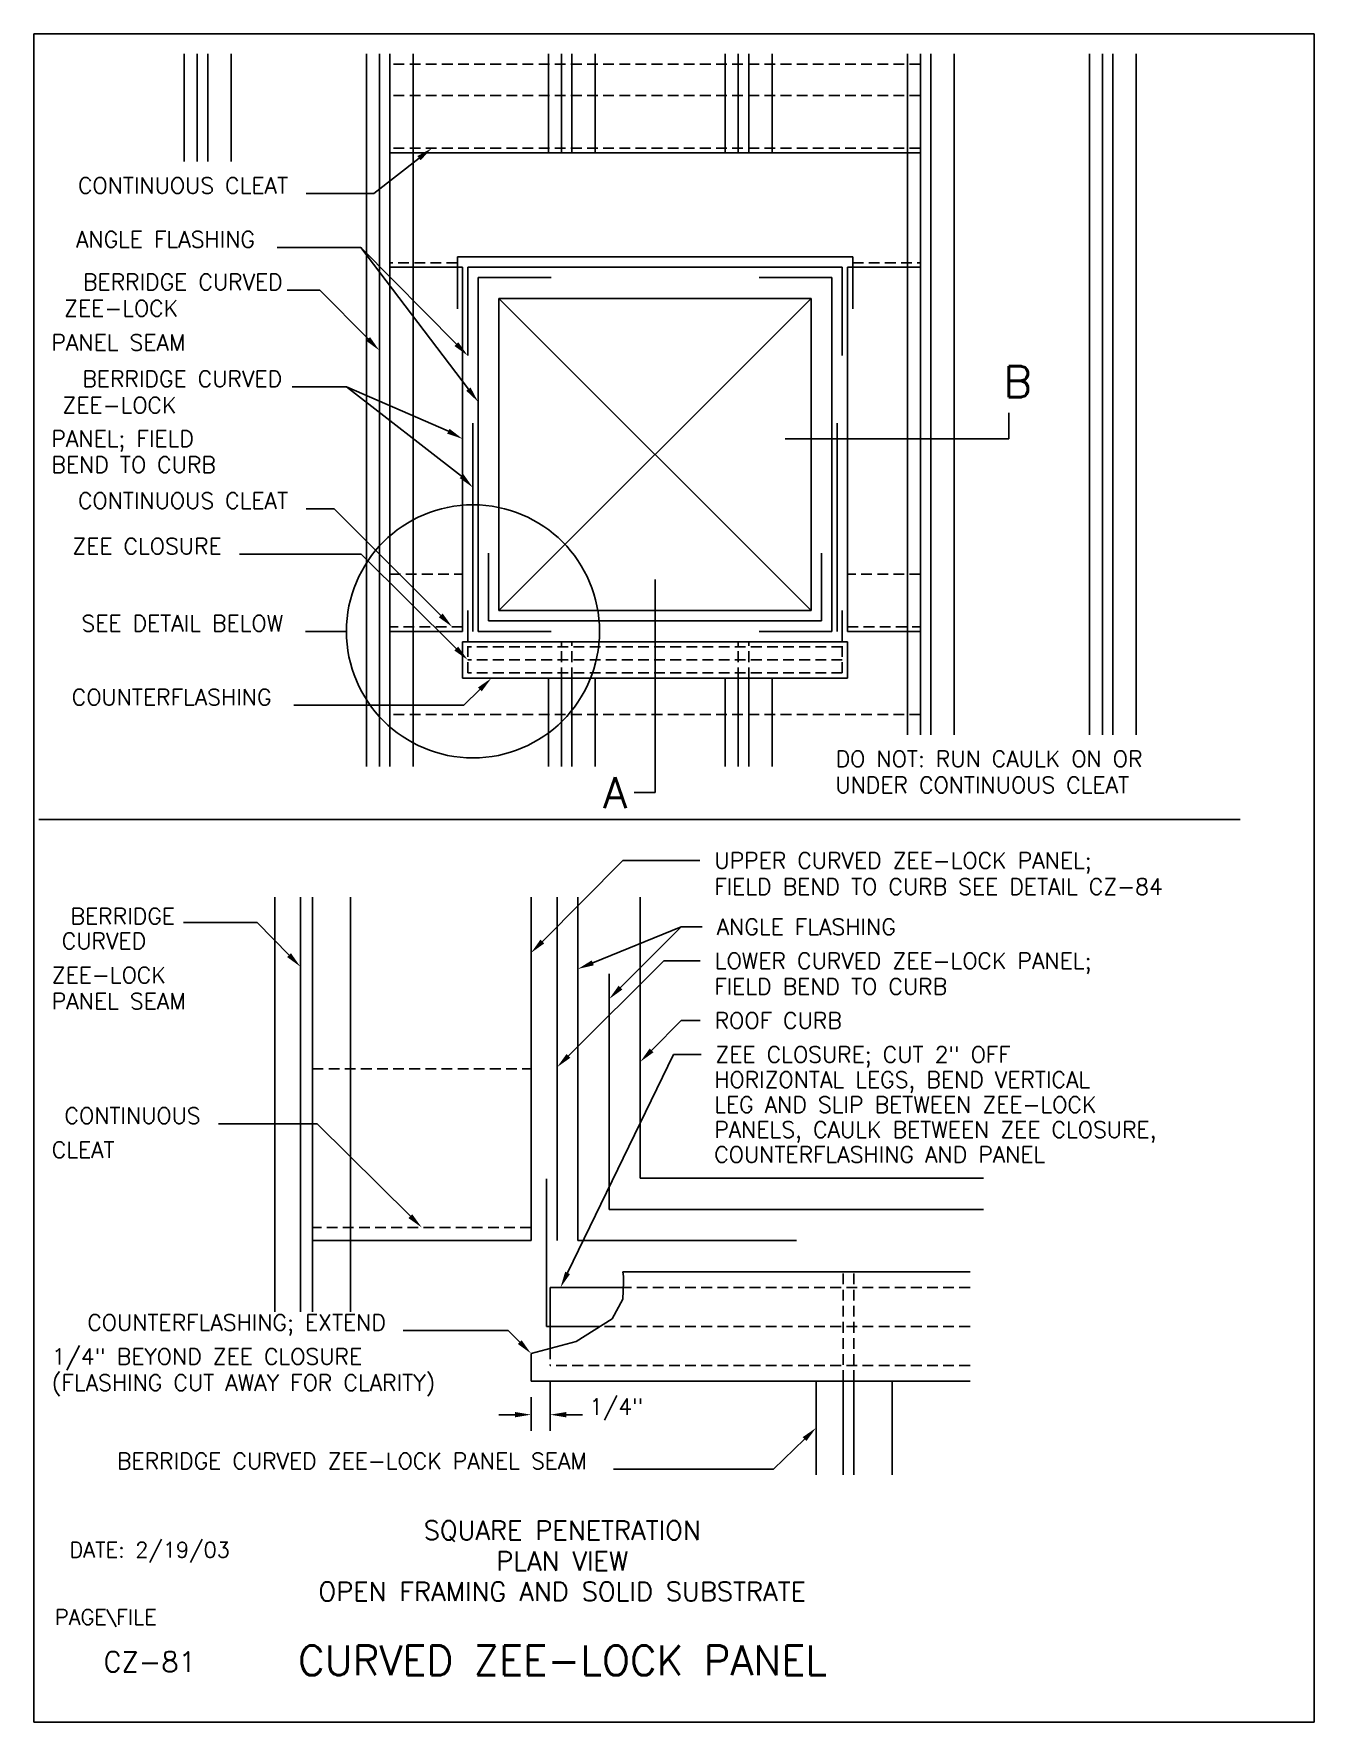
# Model space of a CAD drawing. Extents: x 0 to 61.5, y 0 to 81.1.
import ezdxf
from ezdxf.enums import TextEntityAlignment as Align

# ---------------------------------------------------------------- set-up
doc = ezdxf.new("R2010")
doc.units = 0
doc.header["$LTSCALE"] = 1.033308
doc.header["$MEASUREMENT"] = 0
doc.linetypes.add('HIDDENX2', pattern=[0.75, 0.5, -0.25])
doc.layers.get('0').update_dxf_attribs({"linetype": 'CONTINUOUS'})
for name, color, linetype in [('BORDER', 7, 'CONTINUOUS'), ('CMP-FLSH', 7, 'CONTINUOUS'), ('DIM-TXT', 7, 'CONTINUOUS'), ('STRCTR', 7, 'CONTINUOUS')]:
    doc.layers.add(name, color=color, linetype=linetype)
doc.styles.add('ROMANS', font='romans', dxfattribs={"height": 0.775})
doc.styles.add('SIMPLEX', font='SIMPLEX')

msp = doc.modelspace()

# ---------------------------------------------------------------- linework, layer by layer
at = {"color": 5, "linetype": 'CONTINUOUS'}
for p, q in [((0, 0), (0, 81.142)), ((0, 81.142), (61.535, 81.142)), ((61.535, 81.142), (61.535, 0)), ((61.535, 0), (0, 0))]:
    msp.add_line(p, q, dxfattribs=at)
at = {"layer": 'BORDER', "color": 5, "linetype": 'CONTINUOUS'}
msp.add_line((0.242, 43.389), (57.972, 43.389), dxfattribs=at)
at = {"layer": 'CMP-FLSH', "color": 1, "linetype": 'CONTINUOUS'}
for p, q in [((7.232, 75.006), (7.232, 80.174)), ((7.857, 75.006), (7.857, 80.174)), ((8.357, 80.174), (8.357, 75.006)), ((9.482, 75.006), (9.482, 80.174)), ((15.982, 80.174), (15.982, 45.924)), ((16.607, 80.174), (16.607, 45.924)), ((17.107, 80.174), (17.107, 45.924)), ((18.232, 75.424), (18.232, 80.174)), ((24.732, 75.424), (24.732, 80.174)), ((25.357, 75.424), (25.357, 80.174)), ((25.857, 75.424), (25.857, 80.174)), ((26.982, 75.424), (26.982, 80.174)), ((33.232, 75.424), (33.232, 80.174)), ((33.857, 75.424), (33.857, 80.174)), ((34.357, 75.424), (34.357, 80.174)), ((35.482, 75.424), (35.482, 80.174)), ((41.982, 75.424), (41.982, 80.174)), ((42.607, 80.174), (42.607, 47.449)), ((43.107, 80.174), (43.107, 47.449)), ((44.232, 80.174), (44.232, 47.449)), ((50.732, 80.174), (50.732, 47.449)), ((51.357, 80.174), (51.357, 47.449)), ((51.857, 80.174), (51.857, 47.449)), ((52.982, 80.174), (52.982, 47.449)), ((42.607, 75.424), (17.107, 75.424)), ((18.232, 75.424), (18.232, 69.924)), ((41.982, 75.424), (41.982, 69.924)), ((20.607, 69.924), (17.107, 69.924)), ((18.232, 69.924), (18.232, 52.424)), ((20.607, 52.424), (20.607, 69.924)), ((39.107, 69.924), (42.607, 69.924)), ((39.107, 52.424), (39.107, 69.924)), ((41.982, 69.924), (41.982, 52.424)), ((21.107, 52.424), (21.107, 62.424)), ((38.607, 52.424), (38.607, 62.424)), ((20.607, 52.424), (17.107, 52.424)), ((18.232, 52.424), (18.232, 45.924)), ((39.107, 52.424), (42.607, 52.424)), ((41.982, 52.424), (41.982, 47.449)), ((24.732, 45.924), (24.732, 50.174)), ((25.357, 50.174), (25.357, 45.924)), ((25.857, 50.174), (25.857, 45.924)), ((26.982, 45.924), (26.982, 50.174)), ((33.232, 45.924), (33.232, 50.174)), ((33.857, 50.174), (33.857, 45.924)), ((34.357, 50.174), (34.357, 45.924)), ((35.482, 45.924), (35.482, 50.174)), ((11.579, 39.645), (11.579, 19.72)), ((12.812, 19.72), (12.812, 39.645)), ((13.397, 19.72), (13.397, 39.645)), ((15.229, 39.645), (15.229, 23.145)), ((23.897, 39.645), (23.897, 23.145)), ((25.147, 39.645), (25.147, 23.145)), ((23.897, 23.145), (13.397, 23.145)), ((15.229, 23.145), (15.229, 19.72)), ((28.332, 20.895), (24.818, 20.895)), ((24.818, 20.895), (24.818, 19.02)), ((27.206, 19.02), (24.647, 19.02)), ((24.818, 19.02), (24.818, 17.966)), ((37.595, 11.895), (37.595, 16.395)), ((38.897, 11.895), (38.897, 16.395)), ((39.413, 11.895), (39.413, 16.395)), ((41.245, 11.895), (41.245, 16.395))]:
    msp.add_line(p, q, dxfattribs=at)
at = {"layer": 'CMP-FLSH', "color": 9, "linetype": 'HIDDENX2'}
for p, q in [((42.607, 79.674), (17.107, 79.674)), ((42.607, 78.174), (17.107, 78.174)), ((42.607, 75.641), (17.107, 75.641)), ((20.357, 70.141), (17.107, 70.141)), ((39.357, 70.141), (42.607, 70.141)), ((17.107, 55.174), (20.607, 55.174)), ((42.607, 55.174), (39.107, 55.174)), ((20.607, 52.641), (17.107, 52.641)), ((39.107, 52.641), (42.607, 52.641)), ((20.857, 50.424), (20.857, 51.924)), ((38.857, 51.674), (20.857, 51.674)), ((25.357, 50.174), (25.357, 51.924)), ((25.857, 50.174), (25.857, 51.924)), ((33.857, 50.174), (33.857, 51.924)), ((34.357, 50.174), (34.357, 51.924)), ((38.857, 50.424), (38.857, 51.924)), ((38.857, 51.049), (20.857, 51.049)), ((38.857, 50.424), (20.857, 50.424)), ((42.607, 48.424), (17.107, 48.424)), ((13.397, 31.395), (23.897, 31.395)), ((23.897, 23.773), (13.397, 23.773)), ((38.897, 16.395), (38.897, 21.645)), ((39.413, 16.395), (39.413, 21.645)), ((44.995, 20.895), (28.332, 20.895)), ((44.995, 19.02), (27.206, 19.02)), ((24.818, 17.966), (24.818, 17.145)), ((44.995, 17.145), (24.818, 17.145))]:
    msp.add_line(p, q, dxfattribs=at)
at = {"layer": 'CMP-FLSH', "color": 6, "linetype": 'CONTINUOUS'}
for p, q in [((20.357, 67.924), (20.357, 70.424)), ((20.357, 70.424), (39.357, 70.424)), ((20.857, 65.674), (20.857, 69.924)), ((20.857, 69.924), (38.857, 69.924)), ((38.857, 65.674), (38.857, 69.924)), ((39.357, 67.924), (39.357, 70.424)), ((21.357, 52.424), (21.357, 69.424)), ((24.857, 69.424), (21.357, 69.424)), ((34.857, 69.424), (38.357, 69.424)), ((38.357, 52.424), (38.357, 69.424)), ((21.857, 56.174), (21.857, 52.924)), ((37.857, 56.174), (37.857, 52.924)), ((20.857, 53.424), (20.857, 51.924)), ((37.857, 52.924), (21.857, 52.924)), ((38.857, 53.424), (38.857, 51.924)), ((24.857, 52.424), (21.357, 52.424)), ((34.857, 52.424), (38.357, 52.424)), ((20.607, 51.924), (20.607, 50.174)), ((39.107, 51.924), (20.607, 51.924)), ((39.107, 51.924), (39.107, 50.174)), ((39.107, 50.174), (20.607, 50.174)), ((26.147, 39.645), (26.147, 23.145)), ((27.647, 35.96), (27.647, 24.645)), ((24.647, 19.02), (24.647, 26.113)), ((45.647, 24.645), (27.647, 24.645)), ((36.647, 23.145), (26.147, 23.145)), ((44.995, 21.645), (28.311, 21.645)), ((23.897, 16.395), (23.897, 17.72)), ((44.995, 16.395), (23.897, 16.395))]:
    msp.add_line(p, q, dxfattribs=at)
for points in [[(23.897, 17.72, 0), (26.063, 18.298, 0), (27.794, 19.392, 0), (28.311, 20.33, 0), (28.341, 21.142, 0)], [(28.341, 21.142, 0), (28.341, 21.424, 0), (28.311, 21.645, 0)]]:
    msp.add_polyline3d(points, dxfattribs=at)
at = {"layer": 'DIM-TXT', "color": 3, "linetype": 'CONTINUOUS'}
for p, q in [((18.514, 75.164), (16.337, 73.463)), ((16.337, 73.463), (13.083, 73.463)), ((15.717, 70.874), (11.691, 70.874)), ((20.312, 66.225), (15.717, 70.874)), ((20.888, 64.066), (15.717, 70.874)), ((13.749, 68.827), (12.171, 68.827)), ((16.065, 66.478), (13.749, 68.827)), ((15.021, 64.17), (12.415, 64.17)), ((20.56, 59.881), (15.021, 64.17)), ((19.924, 62.04), (15.021, 64.17)), ((14.443, 58.318), (13.083, 58.318)), ((19.56, 53.189), (14.443, 58.318)), ((15.74, 56.133), (9.88, 56.133)), ((20.307, 51.595), (15.74, 56.133)), ((21.436, 49.632), (20.662, 48.875)), ((20.662, 48.875), (12.502, 48.875)), ((24.443, 37.522), (28.31, 41.411)), ((28.31, 41.411), (32.01, 41.411)), ((10.728, 38.433), (7.198, 38.433)), ((12.269, 36.863), (10.728, 38.433)), ((26.864, 36.493), (31.112, 38.227)), ((28.194, 35.302), (31.112, 38.227)), ((31.112, 38.227), (32.125, 38.227)), ((25.696, 32.024), (30.279, 36.589)), ((30.279, 36.589), (32.032, 36.589)), ((29.692, 32.289), (31.11, 33.72)), ((31.11, 33.72), (32.024, 33.72)), ((25.653, 21.593), (30.745, 32.087)), ((30.745, 32.087), (32.067, 32.087)), ((13.616, 28.763), (8.87, 28.763)), ((18.097, 24.319), (13.616, 28.763)), ((22.801, 18.823), (17.75, 18.823)), ((23.351, 18.27), (22.801, 18.823)), ((24.818, 16.37), (24.818, 14.005)), ((23.897, 15.62), (23.897, 14.005)), ((23.122, 14.78), (22.347, 14.78)), ((25.593, 14.78), (26.368, 14.78)), ((37.039, 13.605), (35.556, 12.165)), ((35.556, 12.165), (27.867, 12.165))]:
    msp.add_line(p, q, dxfattribs=at)
at = {"layer": 'DIM-TXT', "color": 2, "linetype": 'CONTINUOUS'}
for p, q in [((46.857, 61.674), (46.857, 62.924)), ((36.107, 61.674), (46.857, 61.674)), ((29.857, 54.924), (29.857, 44.674)), ((15.024, 52.424), (13.058, 52.424)), ((29.857, 44.674), (28.857, 44.674))]:
    msp.add_line(p, q, dxfattribs=at)
msp.add_circle((21.107, 52.424), 6.083, dxfattribs=at)
at = {"layer": 'DIM-TXT', "color": 3, "linetype": 'CONTINUOUS'}
for points in [[(18.434, 75.265), (18.593, 75.062), (19.125, 75.641)], [(16.158, 66.569), (15.973, 66.388), (16.607, 65.924)], [(20.404, 66.316), (20.22, 66.134), (20.857, 65.674)], [(20.991, 64.144), (20.785, 63.988), (21.357, 63.449)], [(19.985, 62.154), (19.863, 61.926), (20.607, 61.674)], [(20.652, 59.973), (20.469, 59.79), (21.107, 59.332)], [(19.651, 53.281), (19.468, 53.098), (20.107, 52.641)], [(20.398, 51.687), (20.216, 51.503), (20.857, 51.049)], [(21.346, 49.724), (21.527, 49.54), (21.99, 50.174)], [(24.535, 37.431), (24.352, 37.613), (23.897, 36.972)], [(12.362, 36.954), (12.177, 36.773), (12.812, 36.31)], [(26.913, 36.374), (26.816, 36.613), (26.147, 36.2)], [(28.286, 35.211), (28.103, 35.393), (27.647, 34.753)], [(25.787, 31.933), (25.605, 32.116), (25.147, 31.477)], [(29.784, 32.198), (29.6, 32.38), (29.147, 31.738)], [(18.188, 24.411), (18.006, 24.227), (18.647, 23.773)], [(25.769, 21.536), (25.537, 21.649), (25.315, 20.895)], [(23.442, 18.361), (23.259, 18.179), (23.897, 17.72)], [(23.122, 14.909), (23.122, 14.651), (23.897, 14.78)], [(25.593, 14.909), (25.593, 14.651), (24.818, 14.78)], [(36.949, 13.698), (37.129, 13.513), (37.595, 14.145)]]:
    msp.add_solid(points, dxfattribs=at)
at = {"layer": 'STRCTR', "color": 4, "linetype": 'CONTINUOUS'}
for p, q in [((37.357, 68.424), (22.357, 68.424)), ((22.357, 68.424), (22.357, 53.424)), ((22.357, 53.424), (37.357, 68.424)), ((22.357, 68.424), (37.357, 53.424)), ((37.357, 53.424), (37.357, 68.424)), ((22.357, 53.424), (37.357, 53.424)), ((29.147, 39.645), (29.147, 26.145)), ((45.647, 26.145), (29.147, 26.145))]:
    msp.add_line(p, q, dxfattribs=at)

# ---------------------------------------------------------------- texts
at = {"layer": 'BORDER', "color": 3, "linetype": 'CONTINUOUS', "style": 'ROMANS'}
for s, p in [('SQUARE PENETRATION', (25.392, 8.77)), ('PLAN VIEW', (25.392, 7.299)), ('OPEN FRAMING AND SOLID SUBSTRATE', (25.392, 5.829))]:
    msp.add_text(s, height=0.9082, dxfattribs=at).set_placement(p, align=Align.CENTER)
msp.add_text('DATE: 2/19/03', height=0.73703, dxfattribs=at).set_placement((5.57, 8.234), align=Align.MIDDLE)
msp.add_text('PAGE\\FILE', height=0.737, dxfattribs=at).set_placement((1.017, 4.688))
at = {"layer": 'BORDER', "color": 2, "linetype": 'CONTINUOUS', "style": 'ROMANS'}
msp.add_text('CZ-81', height=0.9688, dxfattribs=at).set_placement((5.57, 2.906), align=Align.MIDDLE)
at = {"layer": 'BORDER', "color": 5, "style": 'ROMANS'}
msp.add_text('CURVED ZEE-LOCK PANEL', height=1.42601, dxfattribs=at).set_placement((25.413, 2.97), align=Align.MIDDLE)
at = {"layer": 'DIM-TXT', "color": 3, "linetype": 'CONTINUOUS', "style": 'ROMANS'}
for s, p in [('CONTINUOUS CLEAT', (12.221, 73.463)), ('ANGLE FLASHING', (10.631, 70.874)), ('BERRIDGE CURVED ', (12.496, 68.827)), ('ZEE-LOCK', (6.942, 67.562)), ('BERRIDGE CURVED ', (12.465, 64.17)), ('ZEE-LOCK', (6.862, 62.905)), ('CONTINUOUS CLEAT', (12.221, 58.318)), ('ZEE CLOSURE', (9.032, 56.133)), ('COUNTERFLASHING', (11.425, 48.875)), ('BERRIDGE ', (7.315, 38.353)), ('CURVED', (5.399, 37.158)), ('CONTINUOUS', (8.021, 28.763)), ('COUNTERFLASHING; EXTEND', (16.922, 18.823)), ('BERRIDGE CURVED ZEE-LOCK PANEL SEAM', (26.584, 12.165))]:
    msp.add_text(s, height=0.775, dxfattribs=at).set_placement(p, align=Align.RIGHT)
for s, p in [('PANEL SEAM', (0.85, 65.919)), ('PANEL; FIELD', (0.85, 61.296)), ('BEND TO CURB', (0.85, 60.048)), ('UPPER CURVED ZEE-LOCK PANEL; ', (32.708, 41.024)), ('FIELD BEND TO CURB SEE DETAIL CZ-84', (32.702, 39.77)), ('ANGLE FLASHING', (32.823, 37.839)), ('LOWER CURVED ZEE-LOCK PANEL; ', (32.73, 36.202)), ('ZEE-LOCK', (0.866, 35.519)), ('FIELD BEND TO CURB', (32.702, 34.972)), ('PANEL SEAM', (0.866, 34.264)), ('ROOF CURB', (32.722, 33.333)), ('ZEE CLOSURE; CUT 2" OFF', (32.765, 31.699)), ('HORIZONTAL LEGS, BEND VERTICAL', (32.702, 30.491)), ('LEG AND SLIP BETWEEN ZEE-LOCK', (32.702, 29.292)), ('PANELS, CAULK BETWEEN ZEE CLOSURE,', (32.702, 28.092)), ('CLEAT', (0.866, 27.124)), ('COUNTERFLASHING AND PANEL', (32.702, 26.893)), ('1/4" BEYOND ZEE CLOSURE', (0.866, 17.185)), ('(FLASHING CUT AWAY FOR CLARITY)', (0.866, 15.93))]:
    msp.add_text(s, height=0.775, dxfattribs=at).set_placement(p)
at = {"layer": 'DIM-TXT', "color": 4, "linetype": 'CONTINUOUS'}
for s, height, style, p in [('B', 1.5, 'SIMPLEX', (46.607, 63.674)), ('DO NOT: RUN CAULK ON OR', 0.775, 'ROMANS', (38.537, 45.909)), ('A', 1.5, 'SIMPLEX', (27.357, 43.924)), ('UNDER CONTINUOUS CLEAT', 0.775, 'ROMANS', (38.524, 44.655))]:
    msp.add_text(s, height=height, dxfattribs=dict(at, style=style)).set_placement(p)
at = {"layer": 'DIM-TXT', "color": 4, "linetype": 'CONTINUOUS', "style": 'ROMANS'}
msp.add_text('SEE DETAIL BELOW', height=0.775, dxfattribs=at).set_placement((11.989, 52.424), align=Align.RIGHT)
at = {"layer": 'DIM-TXT', "color": 3, "linetype": 'CONTINUOUS', "style": 'ROMANS'}
msp.add_text('1/4"', height=0.775, dxfattribs=at).set_placement((27.991, 14.78), align=Align.CENTER)

doc.saveas('drawing.dxf')
